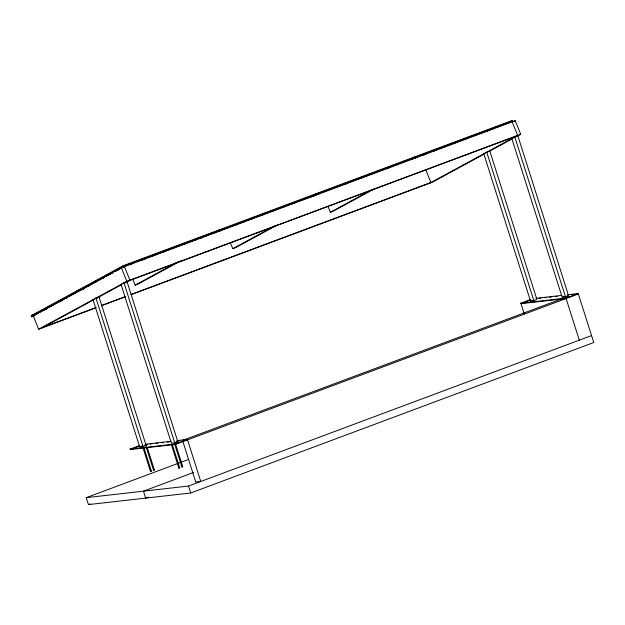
<?xml version="1.0" encoding="UTF-8"?>
<svg xmlns="http://www.w3.org/2000/svg" width="625" height="625" viewBox="0 0 625 625"><rect width="100%" height="100%" fill="white"/><g stroke="black" fill="none" stroke-linecap="round" stroke-linejoin="round"><path stroke-width="0.94" d="M145.844 445.883L146.531 445.688M150.484 471.312L151.305 471.031L150.438 471.305L143.016 447.922M153.547 470.164L154.367 469.891L147.234 447.406M178.82 468.078L179.68 467.805L178.836 468.086L171.406 444.695M182.305 466.852L182.75 466.664L175.625 444.187M182.688 466.711L181.938 466.945M77.031 290.766L77.25 291.305L31.469 316.156L31.25 315.625L77.031 290.766L80.672 289.406M77.609 291.102L123.391 266.25L219.844 230.242L219.625 229.711L123.172 265.719L77.391 290.57L77.609 291.102L83.672 288.867M220.109 230.906L219.898 230.375L123.445 266.383L77.664 291.234L77.883 291.773L81.273 289.93M36.305 313.789L38.523 312.812L37.898 312.922M44.156 309.758L46.297 308.367M49.695 306.523L53.453 304.539M58.883 301.531L61.281 300.227M64.68 298.383L68.445 296.406M71.273 294.805L75.125 293.062M73.875 293.391L75.469 292.523M80.047 290.039L83.25 288.305M86.641 286.461L89.656 285.047L89.039 285.156M95.039 281.906L97.438 280.602M101.633 278.32L104.648 276.914L104.031 277.023M110.023 273.766L112.422 272.461M115.023 271.055L119.07 269.016M95.68 307.898L38.664 329.188L33.172 315.648L121.367 267.773L515.211 120.734L520.711 134.273L516.43 136.594L517.852 135.82L568.602 295.812L565.547 296.961L562.203 297.336L511.828 138.539L517.852 135.82M77.516 291.969L77.297 291.438L31.523 316.289L31.734 316.82L38.516 313.141M40.211 312.219L45.305 309.461M49.539 307.156L60.562 301.172M62.258 300.25L67.344 297.492M69.039 296.57L76.672 292.43M82.969 289.008L88.055 286.25M89.75 285.328L97.383 281.188M99.078 280.266L104.164 277.5M105.859 276.578L110.945 273.82M115.18 271.516L123.656 266.914L123.445 266.383M130.797 264.047L133.195 262.742L130.852 264.18M132.141 263.547L133.742 262.68M142.125 259.68L143.727 258.812M142.18 259.812L143.781 258.945M142.664 259.617L145.062 258.312L142.719 259.75M152.391 256.117L155.586 254.383M154.047 255.383L155.641 254.516M162.375 252.258L164.773 250.953L162.047 251.938M162.43 252.391L165.312 250.891M162.969 252.32L165.367 251.023M172.906 248.328L175.305 247.023L172.57 248.016M172.953 248.461L175.102 247.07M184.766 243.898L187.164 242.594M184.82 244.031L187.219 242.727M193.953 240.469L196.352 239.164M194.492 240.398L196.891 239.102M204.477 236.539L206.875 235.234L204.148 236.227M204.531 236.672L207.422 235.172M217.086 231.086L219.625 229.711M217.383 231.125L220.773 229.281L317.227 193.273L317.445 193.805L313.203 196.102M215.805 232.172L217.406 231.305M214.758 233L217.461 231.438M219.297 230.734L317.445 193.805M219.219 231.039L222.18 229.492M38.664 329.188L126.859 281.305L520.711 134.273M220.07 230.734L222.234 229.625M41.727 328.039L93.102 300.148M96.523 298.289L121.359 284.812M230.539 226.672L232.195 225.938M250.789 219.25L252.391 218.383M251.648 218.945L253.758 217.703L253.242 218.078M260.781 215.383L262.375 214.516M260.828 215.516L262.43 214.648M261.32 215.32L264.281 213.773M261.375 215.453L264.336 213.906M132.766 279.203L135.164 285.117L177.805 261.969M180.867 260.828L138.227 283.977L135.164 285.117M272.641 210.953L274.242 210.086M272.695 211.086L274.297 210.219M292.898 203.531L295.914 202.117L295.297 202.227M303.422 199.602L305.82 198.297L303.477 199.734M314.688 194.648L317.227 193.273M315.836 194.227L318.375 192.844L414.828 156.836L415.047 157.367L411.656 159.211M313.508 196.141L318.594 193.375L415.047 157.367M315.258 195.352L318.648 193.508L415.102 157.5L415.312 158.031M345.453 184.18L347.852 182.875M359.719 178.445L369.461 174.508M230.367 242.766L232.766 248.68L274.555 225.992M277.617 224.852L235.828 247.539L232.766 248.68M388.359 168.023L389.953 167.156M391.297 166.656L392.891 165.789M412.289 158.211L414.828 156.836M413.438 157.789L415.977 156.406L512.43 120.398L512.648 120.93L416.195 156.938L411.953 159.242M413.703 158.453L416.25 157.07L512.703 121.062L512.914 121.594M413.617 158.594L416.812 156.859M415.273 157.859L416.867 156.992M423.602 154.734L426 153.43L423.656 154.867M424.141 154.664L426.539 153.367M424.195 154.797L426.594 153.5M434.133 150.805L436.531 149.5L434.188 150.938M443.859 147.305L446.258 146.008M455.18 142.945L456.781 142.078M327.961 206.328L330.367 212.242L372.156 189.555M375.219 188.414L333.43 211.102L330.367 212.242M485.961 131.586L488.359 130.289M486.016 131.719L488.414 130.422M509.039 122.234L512.43 120.398M513.5 121.664L515.211 120.734M429.453 183.289L517.648 135.414L512.148 121.883M483.891 154.258L432.516 182.148L131.344 294.586M489.031 151.469L512.148 138.922M95.961 298.078L93.008 299.68L139.688 446.836L143.031 446.453L146.094 445.312L99.023 296.938L95.961 298.078L143.031 446.453M96.07 298.531L99.023 296.938M486.75 152.188L483.797 153.781L530.477 300.938L533.82 300.562L536.883 299.414L489.812 151.047L486.75 152.188L533.82 300.562M124 282.859L121.039 284.43L171.414 443.234L174.758 442.852L177.82 441.711L127.062 281.711L124 282.859L174.758 442.852M127.062 281.711L124.844 282.891L129.922 280.164L124.422 266.633M112.117 273.125L109.023 274.312L112.172 273.258M97.125 281.258L94.039 282.445L97.18 281.391M75.172 293.195L72.875 293.938M242.664 221.875L243.227 221.633L242.719 222.008M68.492 296.539L67.875 296.648M236.766 224.789L237.328 224.547M61.82 300.57L57.883 302.07L61.875 300.703M53.508 304.672L52.891 304.781M46.828 308.711L42.898 310.211L46.883 308.844M310.445 197.281L311.008 197.039M330.305 189.125L329.797 189.5L332.828 188.18M361.375 177.711L361.883 177.336M382.93 169.477L382.422 169.852L382.984 169.609M397.516 164.773L398.086 164.531M427.344 152.93L427.906 152.688M448.391 145.07L456.539 142M448.445 145.203L448.961 144.828M491.062 129.109L490.547 129.484L493.586 128.172M501.586 125.18L501.078 125.555L501.641 125.312M125.422 265.617L128.789 264.359M130.469 263.727L133.195 262.742M135.945 261.688L143.523 258.859M147.312 257.445L150.68 256.188M156.992 253.828L160.367 252.57M167.523 249.898L170.047 248.953M180.57 245.023L177.258 246.414M183.938 243.766L185.625 243.141M189.414 241.727L195.312 239.523M199.102 238.109L202.469 236.852M208.781 234.492L217.203 231.352M223.859 228.867L227.227 227.609M232.703 225.563L234.391 224.938M236.07 224.305L239.438 223.047M245.758 220.688L249.125 219.43M256.281 216.758L258.805 215.82M265.961 213.148L269.336 211.891M276.492 209.219L282.383 207.016M287.859 204.977L291.227 203.719M296.703 201.672L304.281 198.844M308.07 197.43L310.594 196.484M324.828 191.172L328.203 189.914M334.516 187.555L337.883 186.297M345.039 183.625L347.57 182.68M351.359 181.266L353.039 180.641M354.727 180.008L358.094 178.75M373.25 173.094L374.93 172.461M376.617 171.836L379.984 170.578M383.773 169.164L391.352 166.336M396.828 164.289L399.352 163.352M406.508 160.68L409.875 159.422M417.383 156.617L421.594 155.047M423.273 154.414L426 153.43M428.75 152.375L431.273 151.43M433.797 150.484L436.531 149.5M441.797 147.5L438.484 148.891M443.484 146.875L446.852 145.617M465.375 138.703L468.102 137.711M470.008 136.969L478.43 133.828M483.063 132.094L480.586 133.172M485.586 131.156L488.109 130.211M495.273 127.539L498.641 126.281M504.953 123.922L508.32 122.664M142.953 259.812L145.477 258.867M199.789 238.594L202.32 237.648M115.219 271.008L119.43 269.438M110.227 273.719L111.906 273.094M101.914 278.516L104.445 277.578M95.234 281.859L96.922 281.227M86.93 286.656L89.453 285.711M80.25 289.992L83.617 288.734M64.922 298.461L67.453 297.516M64.977 298.594L67.508 297.648M59.086 301.484L61.609 300.539M49.938 306.594L52.461 305.648M46.625 308.68L43.898 309.664M31.25 315.625L34.891 314.266M33.172 315.648L35.469 314.797M31.734 316.82L34.469 315.805M128.469 280.953L516.195 136.203M43.18 327.25L96.219 307.453M101.703 305.406L125.484 296.523M130.969 294.477L430.906 182.5L425.781 169.875M101.172 305.852L124.945 296.977M578.344 293.969L175.312 444.43L130.227 449.547L130.086 449.117L139.711 445.523M524.242 313.828L520.875 303.219L530.5 299.633M130.227 449.547L138.977 446.281M524.516 302.352L530.633 300.062M139.688 446.836L141.984 445.977M530.477 300.938L532.008 300.367M562.203 297.336L564.5 296.477M182.547 440.43L561.086 299.109M130.086 449.117L175.172 444L187.422 439.422L200.758 481.484L195.75 482.055L182.844 441.352M520.875 303.219L565.961 298.102L578.211 293.531L593.75 342.531L190.711 492.992L88.438 504.602L86.234 497.664L188.672 459.422M88.438 504.602L90.266 503.922M193.734 472.391L143.43 491.172L145.633 498.109L148.375 497.086M86.234 497.664L188.516 486.055L591.547 335.594M182.328 466.75L181.883 466.937L174.75 444.453M536 298.32L561.898 295.383M567.656 294.727L578.211 293.531M539.016 298.43L540.938 298.211M544.773 297.773L546.688 297.562M549.57 297.234L551.484 297.016M555.32 296.578L557.242 296.359M571.633 294.727L574.508 294.398M566.938 296.008L568.602 295.812M521.016 303.656L566.094 298.539M145.211 444.219L171.109 441.273M176.867 440.625L187.422 439.422M145.352 444.648L147.273 444.43M150.148 444.102L152.062 443.891M155.906 443.453L157.82 443.234M161.656 442.797L163.578 442.578M167.414 442.148L169.328 441.93M177.969 440.945L179.883 440.727M183.383 440.336L187.555 439.859M144.422 445.5L146.094 445.312M176.148 441.898L177.82 441.711M154.352 469.883L153.516 470.141L146.078 446.781M415.977 156.406L416.195 156.938M416.25 157.07L416.461 157.602M318.375 192.844L318.594 193.375M318.648 193.508L318.859 194.039M317.711 194.469L317.5 193.938L221.047 229.945L221.258 230.477M220.773 229.281L220.992 229.813M123.172 265.719L123.391 266.25M121.367 267.773L126.859 281.305M565.961 298.102L579.305 340.164M514.789 136.961L565.547 296.961M175.172 444L175.312 444.43M188.516 486.055L190.711 492.992M172.273 444.43L179.695 467.812M143.891 447.648L151.305 471.031M285.328 205.914L284.82 206.289L285.328 205.914M340.828 185.195L340.32 185.57L340.828 185.195M372.406 173.406L371.898 173.781L372.406 173.406M403.984 161.617L403.477 161.992L403.984 161.617M459.484 140.898L458.977 141.273L459.484 140.898"/></g></svg>
